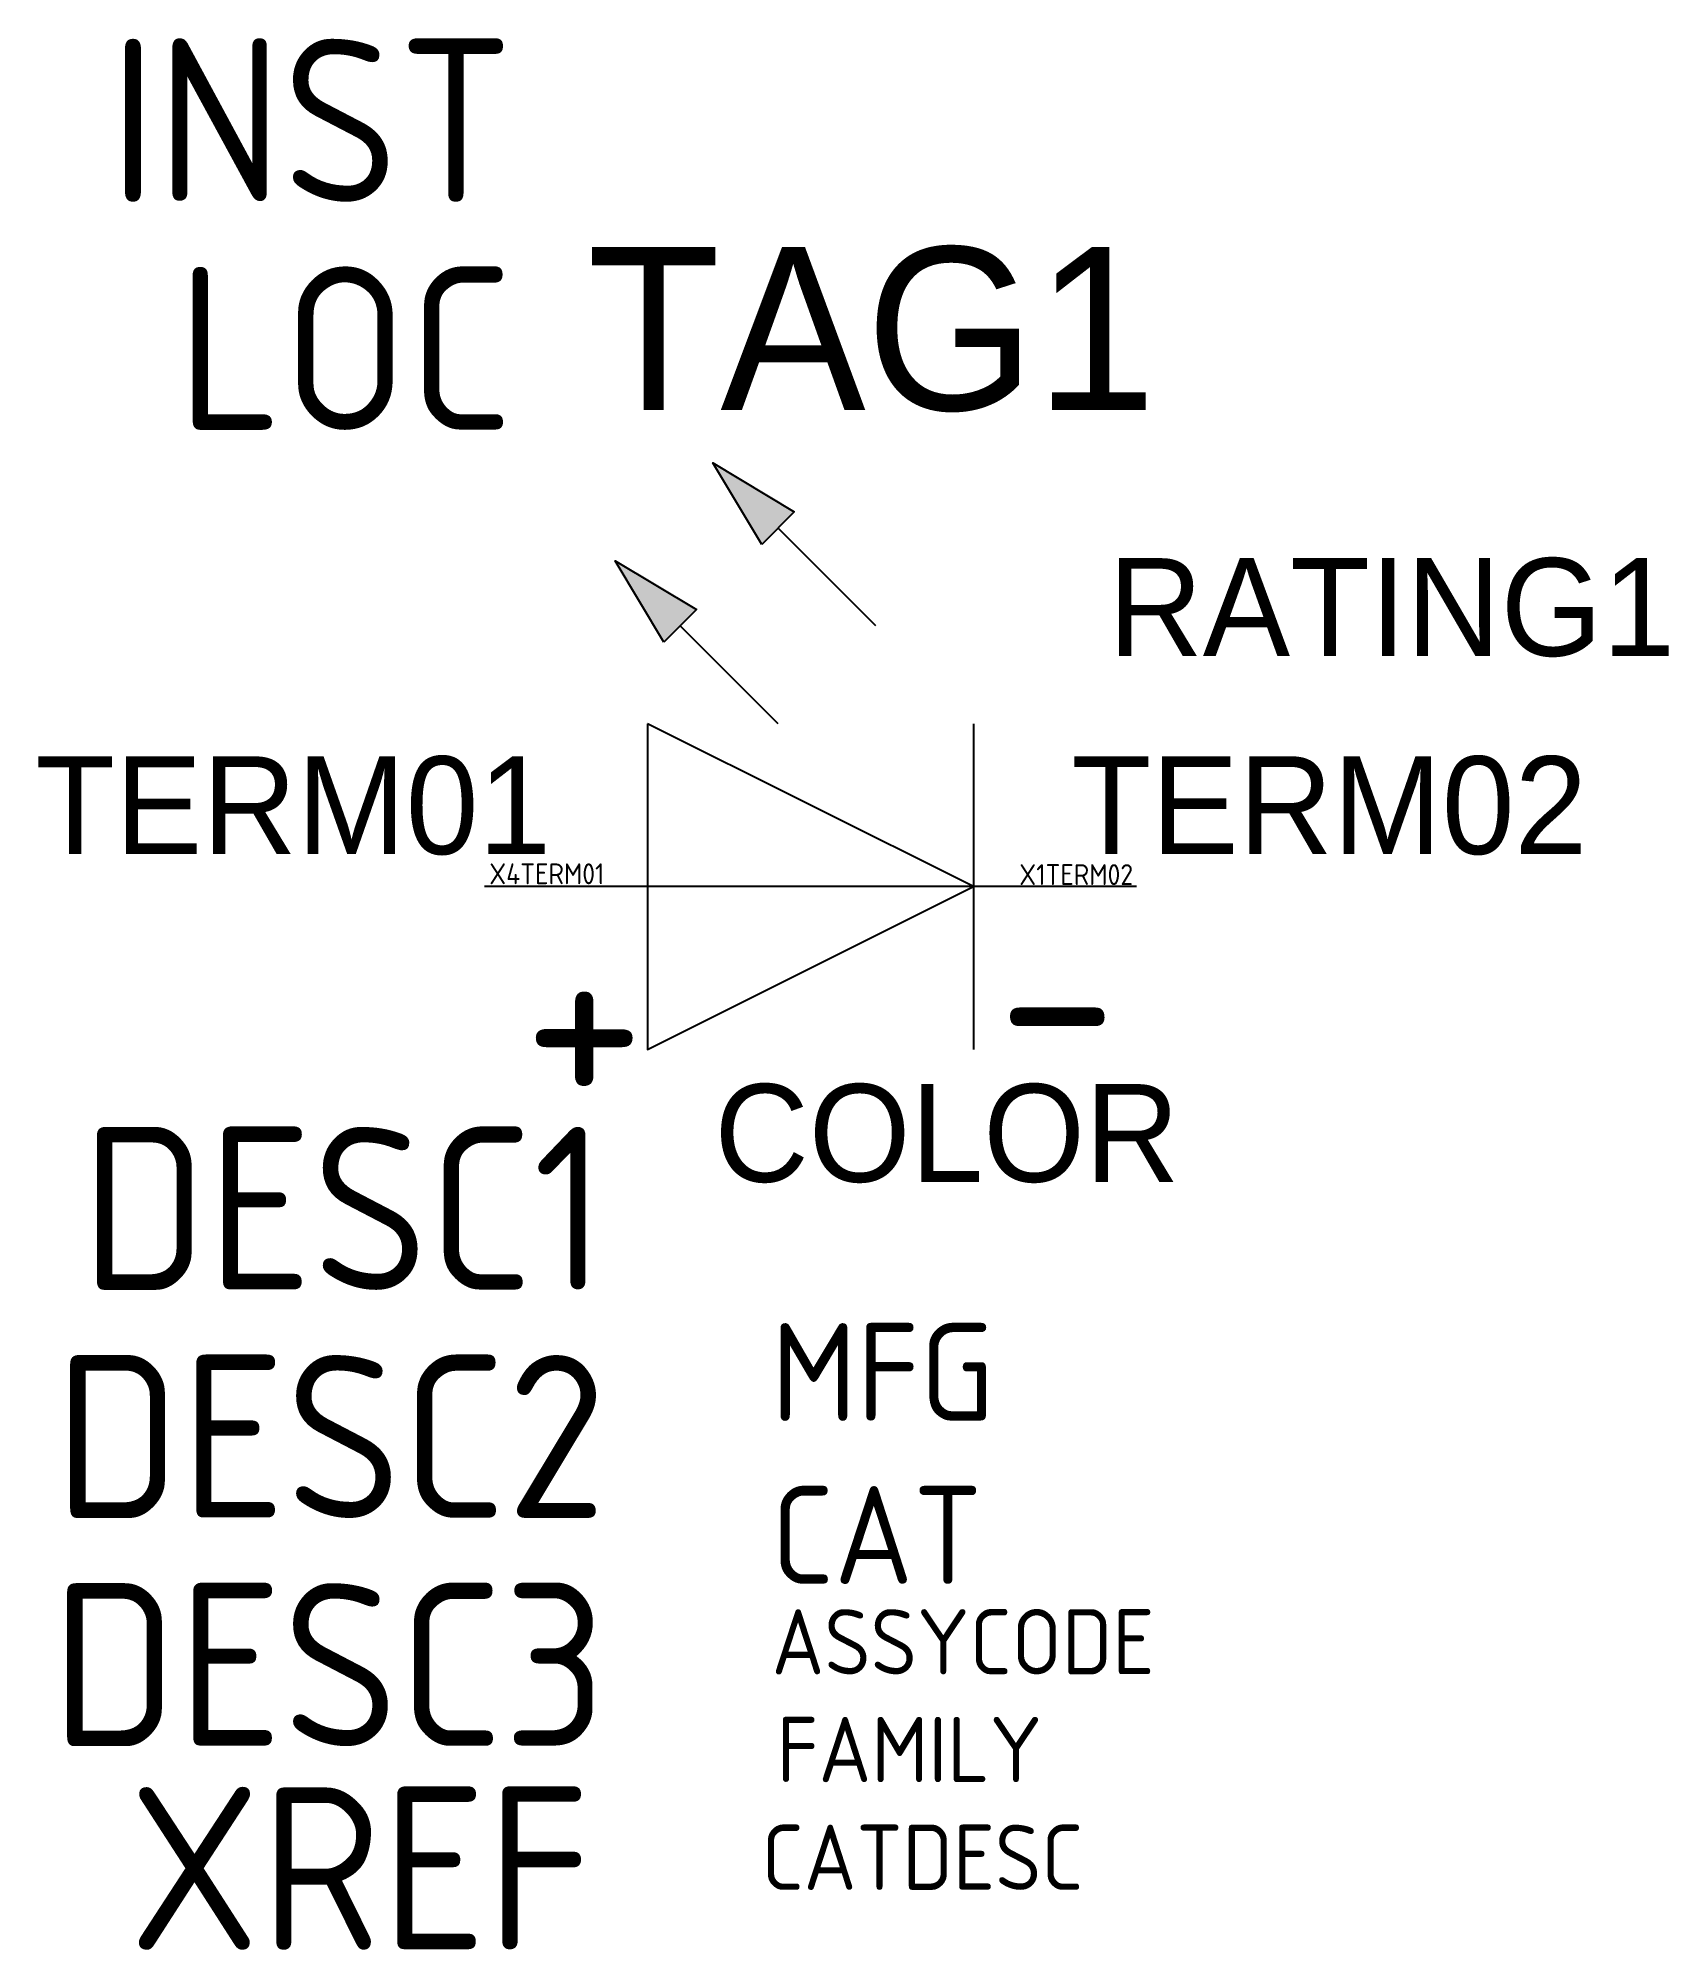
# Model space of a CAD drawing. Extents: x -15.3 to 9.7, y -18.8 to 10.5.
import ezdxf
from ezdxf.enums import TextEntityAlignment as Align

# ---------------------------------------------------------------- set-up
doc = ezdxf.new("R2010")
doc.units = 0
doc.header["$MEASUREMENT"] = 0
doc.styles.add('WD_IEC', font='isocp2.shx', dxfattribs={"width": 0.9, "height": 4})

msp = doc.modelspace()

# ---------------------------------------------------------------- linework, layer by layer
for p, q in [((-2.5, 1.5), (-4, 3)), ((-4, 0), (-5.5, 1.5)), ((-1, 0), (-1, -5)), ((1.5, -2.5), (-8.5, -2.5)), ((-8.5, -2.5), (-8.5, -2.5))]:
    msp.add_line(p, q)
for points in [[(-4.25, 2.75), (-5, 4), (-3.75, 3.25)], [(-5.75, 1.25), (-6.5, 2.5), (-5.25, 1.75)], [(-6, 0), (-6, -5), (-1, -2.5)]]:
    msp.add_lwpolyline(points, close=True)
for points in [[(-5, 4), (-4.25, 2.75), (-3.75, 3.25)], [(-6.5, 2.5), (-5.75, 1.25), (-5.25, 1.75)]]:
    msp.add_solid(points)

# ---------------------------------------------------------------- texts
at = {"style": 'WD_IEC'}
msp.add_text('+', height=3, rotation=90, dxfattribs=at).set_placement((-7.288, -5.751), align=Align.MIDDLE_LEFT)
msp.add_text('-', height=3, dxfattribs=at).set_placement((-0.634, -4.187), align=Align.MIDDLE_LEFT)
at = {"style": 'WD_IEC', "flags": 1}
for tag, height, p in [('INST', 2.5, (-8.058, 8.008)), ('LOC', 2.5, (-8.058, 4.508)), ('X1TERM02', 0.32, (1.447, -2.475)), ('DESC1', 2.5, (-6.632, -8.686)), ('DESC2', 2.5, (-6.632, -12.186)), ('DESC3', 2.5, (-6.632, -15.686))]:
    msp.add_attdef(tag, text='', height=height, dxfattribs=at).set_placement(p, align=Align.RIGHT)
for tag, p, s, height in [('TAG1', (-6.927, 4.811), 'H', 2.5), ('TERM02', (0.499, -2), '', 1.5)]:
    msp.add_attdef(tag, p, s, height=height)
msp.add_attdef('RATING1', text='', height=1.5).set_placement((5.414, 1.04), align=Align.CENTER)
msp.add_attdef('TERM01', text='', height=1.5).set_placement((-7.479, -2.001), align=Align.RIGHT)
for tag, p, s, height in [('X4TERM01', (-8.429, -2.463), '', 0.32), ('MFG', (-4.106, -10.696), '', 1.5), ('CAT', (-4.106, -13.196), '', 1.5), ('ASSYCODE', (-4.098, -14.585), '', 1), ('FAMILY', (-4.022, -16.238), 'LT_SUPER', 1), ('CATDESC', (-4.251, -17.891), '', 1)]:
    msp.add_attdef(tag, p, s, height=height, dxfattribs=at)
at = {"lineweight": 13}
msp.add_attdef('COLOR', text='Жл', height=1.5, dxfattribs=at).set_placement((-1.41, -7.029), align=Align.CENTER)
at = {"lineweight": 15, "style": 'WD_IEC', "flags": 1}
msp.add_attdef('XREF', text='', height=2.5, dxfattribs=at).set_placement((-6.861, -18.81), align=Align.RIGHT)

doc.saveas('drawing.dxf')
